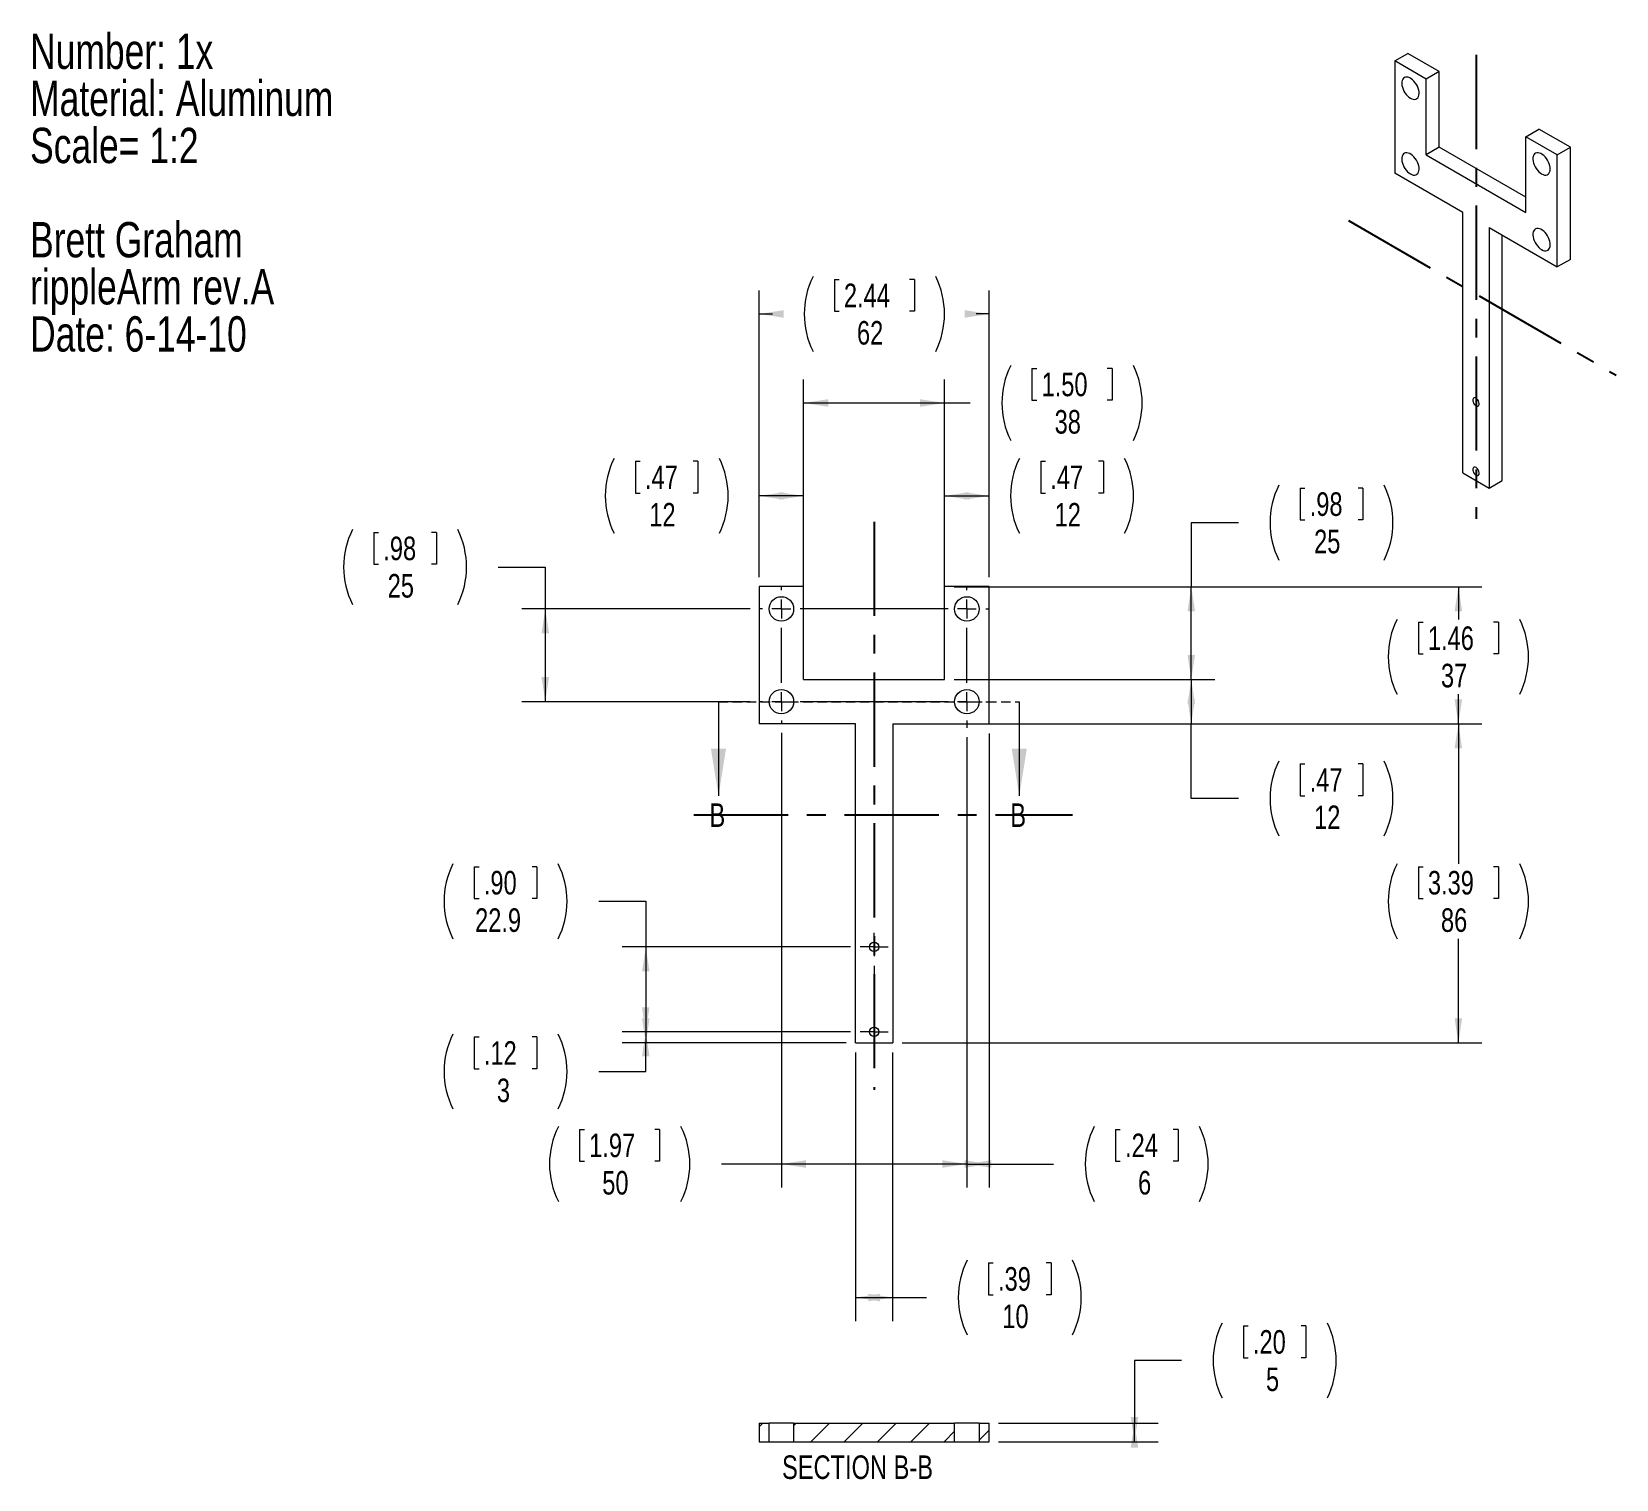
# Model space of a CAD drawing. Header units: millimetres. Extents: x 24 to 237, y 7 to 202.
import ezdxf

# ---------------------------------------------------------------- set-up
doc = ezdxf.new("R2010")
doc.units = ezdxf.units.MM
doc.linetypes.add('CENTERX2', pattern=[20.32, 12.7, -2.54, 2.54, -2.54])
doc.linetypes.add('HIDDEN', pattern=[1.905, 1.27, -0.635])
doc.styles.add('SLDTEXTSTYLE0', font='TXT', dxfattribs={"width": 0.75})
doc.dimstyles.new('SLDDIMSTYLE0', dxfattribs={"dimtxt": 3.175, "dimasz": 3.302, "dimexe": 0, "dimexo": 0.0625, "dimgap": 0.79375, "dimtad": 0, "dimtih": 1, "dimtoh": 1, "dimlfac": 2, "dimrnd": 1e-09, "dimzin": 12, "dimdsep": 46, "dimtxsty": 'SLDTEXTSTYLE0', "dimsah": 1, "dimcen": 0.09, "dimadec": 0, "dimazin": 0, "dimtfac": 1, "dimtofl": 0, "dimtmove": 0, "dimatfit": 3, "dimfxl": 1, "dimtolj": 1, "dimtzin": 12, "dimarcsym": 0})

# ---------------------------------------------------------------- blocks, each defined once
blk = doc.blocks.new('SW_NOTE_0')
at = {"color": 0, "linetype": 'Continuous', "lineweight": 0, "attachment_point": 1, "style": 'SLDTEXTSTYLE0'}
for s, insert, char_height in [('Number: 1x', (0, 6.14), 4.763), ('Material: Aluminum', (0, -0.21), 4.7625), ('Scale= 1:2', (0, -6.56), 4.763), ('Brett Graham', (0, -19.26), 4.7625), ('rippleArm rev.A', (0, -25.61), 4.7625), ('Date: 6-14-10', (0, -31.96), 4.7625)]:
    blk.add_mtext(s, dxfattribs=dict(at, insert=insert, char_height=char_height))
blk = doc.blocks.new('*D2')
at = {"color": 7, "linetype": 'Continuous', "lineweight": 0}
for p, q in [((105, 144.06), (105, 139.77)), ((105, 144.06), (105.65, 144.06)), ((113.44, 144.06), (112.8, 144.06)), ((113.44, 144.06), (113.44, 139.77)), ((121.68, 128.43), (121.68, 142.57)), ((127.68, 128.43), (127.68, 142.57)), ((105, 139.77), (105.65, 139.77)), ((113.44, 139.77), (112.8, 139.77)), ((127.68, 139.4), (121.68, 139.4))]:
    blk.add_line(p, q, dxfattribs=at)
for centre, start, end in [((112.21, 139.4), 153.4349, 206.5651), ((106.24, 139.4), 333.4349, 26.5651)]:
    blk.add_arc(centre, 11.27, start, end, dxfattribs=at)
for points in [[(121.68, 139.4), (124.99, 138.89), (124.99, 139.9)], [(127.68, 139.4), (124.38, 139.9), (124.38, 138.89)]]:
    blk.add_solid(points, dxfattribs=at)
at = {"color": 7, "linetype": 'Continuous', "lineweight": 0, "char_height": 3.175, "attachment_point": 1, "style": 'SLDTEXTSTYLE0'}
for s, insert in [('.47', (106.29, 143.49)), ('12', (106.88, 138.45))]:
    blk.add_mtext(s, dxfattribs=dict(at, insert=insert))
blk = doc.blocks.new('*D3')
at = {"color": 7, "linetype": 'Continuous', "lineweight": 0}
for p, q in [((159.64, 144.06), (159.64, 139.77)), ((159.64, 144.06), (160.28, 144.06)), ((168.08, 144.06), (167.43, 144.06)), ((168.08, 144.06), (168.08, 139.77)), ((146.68, 128.43), (146.68, 142.57)), ((152.68, 128.43), (152.68, 142.57)), ((146.68, 139.4), (152.68, 139.4)), ((159.64, 139.77), (160.28, 139.77)), ((168.08, 139.77), (167.43, 139.77))]:
    blk.add_line(p, q, dxfattribs=at)
for centre, start, end in [((166.84, 139.4), 153.4349, 206.5651), ((160.87, 139.4), 333.4349, 26.5651)]:
    blk.add_arc(centre, 11.27, start, end, dxfattribs=at)
for points in [[(146.68, 139.4), (149.99, 138.89), (149.99, 139.9)], [(152.68, 139.4), (149.38, 139.9), (149.38, 138.89)]]:
    blk.add_solid(points, dxfattribs=at)
at = {"color": 7, "linetype": 'Continuous', "lineweight": 0, "char_height": 3.175, "attachment_point": 1, "style": 'SLDTEXTSTYLE0'}
for s, insert in [('.47', (160.92, 143.49)), ('12', (161.51, 138.45))]:
    blk.add_mtext(s, dxfattribs=dict(at, insert=insert))
blk = doc.blocks.new('*D4')
at = {"color": 7, "linetype": 'Continuous', "lineweight": 0}
for p, q in [((158.46, 156.58), (158.46, 152.3)), ((158.46, 156.58), (159.11, 156.58)), ((169.25, 156.58), (168.6, 156.58)), ((169.25, 156.58), (169.25, 152.3)), ((127.68, 115.93), (127.68, 155.09)), ((146.68, 115.93), (146.68, 155.09)), ((127.68, 151.92), (146.68, 151.92)), ((146.68, 151.92), (150.14, 151.92)), ((158.46, 152.3), (159.11, 152.3)), ((169.25, 152.3), (168.6, 152.3))]:
    blk.add_line(p, q, dxfattribs=at)
for centre, start, end in [((165.67, 151.92), 153.4349, 206.5651), ((162.04, 151.92), 333.4349, 26.5651)]:
    blk.add_arc(centre, 11.27, start, end, dxfattribs=at)
for points in [[(127.68, 151.92), (130.99, 151.41), (130.99, 152.43)], [(146.68, 151.92), (143.38, 152.43), (143.38, 151.41)]]:
    blk.add_solid(points, dxfattribs=at)
at = {"color": 7, "linetype": 'Continuous', "lineweight": 0, "char_height": 3.175, "attachment_point": 1, "style": 'SLDTEXTSTYLE0'}
for s, insert in [('1.50', (159.75, 156.01)), ('38', (161.51, 150.97))]:
    blk.add_mtext(s, dxfattribs=dict(at, insert=insert))
blk = doc.blocks.new('*D5')
at = {"color": 7, "linetype": 'Continuous', "lineweight": 0}
for p, q in [((121.68, 128.43), (121.68, 167.09)), ((131.82, 168.58), (131.82, 164.3)), ((131.82, 168.58), (132.47, 168.58)), ((142.61, 168.58), (141.96, 168.58)), ((142.61, 168.58), (142.61, 164.3)), ((152.68, 128.43), (152.68, 167.09)), ((121.68, 163.92), (123.5, 163.92)), ((131.82, 164.3), (132.47, 164.3)), ((142.61, 164.3), (141.96, 164.3)), ((152.68, 163.92), (150.93, 163.92))]:
    blk.add_line(p, q, dxfattribs=at)
for centre, start, end in [((139.03, 163.92), 153.4349, 206.5651), ((135.4, 163.92), 333.4349, 26.5651)]:
    blk.add_arc(centre, 11.27, start, end, dxfattribs=at)
for points in [[(121.68, 163.92), (124.99, 163.41), (124.99, 164.43)], [(152.68, 163.92), (149.38, 164.43), (149.38, 163.41)]]:
    blk.add_solid(points, dxfattribs=at)
at = {"color": 7, "linetype": 'Continuous', "lineweight": 0, "char_height": 3.175, "attachment_point": 1, "style": 'SLDTEXTSTYLE0'}
for s, insert in [('2.44', (133.11, 168.01)), ('62', (134.87, 162.97))]:
    blk.add_mtext(s, dxfattribs=dict(at, insert=insert))
blk = doc.blocks.new('*D6')
at = {"color": 7, "linetype": 'Continuous', "lineweight": 0}
for p, q in [((153.95, 127.16), (219.1, 127.16)), ((215.93, 127.16), (215.93, 122.76)), ((210.54, 122.38), (210.54, 118.1)), ((210.54, 122.38), (211.18, 122.38)), ((221.32, 122.38), (220.67, 122.38)), ((221.32, 122.38), (221.32, 118.1)), ((210.54, 118.1), (211.18, 118.1)), ((221.32, 118.1), (220.67, 118.1)), ((215.93, 108.66), (215.93, 112.68)), ((153.95, 108.66), (219.1, 108.66))]:
    blk.add_line(p, q, dxfattribs=at)
for centre, start, end in [((217.74, 117.72), 153.4349, 206.5651), ((214.11, 117.72), 333.4349, 26.5651)]:
    blk.add_arc(centre, 11.27, start, end, dxfattribs=at)
for points in [[(215.93, 127.16), (215.42, 123.86), (216.43, 123.86)], [(215.93, 108.66), (216.43, 111.97), (215.42, 111.97)]]:
    blk.add_solid(points, dxfattribs=at)
at = {"color": 7, "linetype": 'Continuous', "lineweight": 0, "char_height": 3.175, "attachment_point": 1, "style": 'SLDTEXTSTYLE0'}
for s, insert in [('1.46', (211.82, 121.81)), ('37', (213.58, 116.77))]:
    blk.add_mtext(s, dxfattribs=dict(at, insert=insert))
blk = doc.blocks.new('*D7')
at = {"color": 7, "linetype": 'Continuous', "lineweight": 0}
for p, q in [((140.95, 108.66), (219.1, 108.66)), ((215.93, 108.66), (215.93, 89.8)), ((210.54, 89.42), (210.54, 85.14)), ((210.54, 89.42), (211.18, 89.42)), ((221.32, 89.42), (220.67, 89.42)), ((221.32, 89.42), (221.32, 85.14)), ((210.54, 85.14), (211.18, 85.14)), ((221.32, 85.14), (220.67, 85.14)), ((215.93, 65.66), (215.93, 79.72)), ((140.95, 65.66), (219.1, 65.66))]:
    blk.add_line(p, q, dxfattribs=at)
for centre, start, end in [((217.74, 84.76), 153.4349, 206.5651), ((214.11, 84.76), 333.4349, 26.5651)]:
    blk.add_arc(centre, 11.27, start, end, dxfattribs=at)
for points in [[(215.93, 108.66), (215.42, 105.36), (216.43, 105.36)], [(215.93, 65.66), (216.43, 68.97), (215.42, 68.97)]]:
    blk.add_solid(points, dxfattribs=at)
at = {"color": 7, "linetype": 'Continuous', "lineweight": 0, "char_height": 3.175, "attachment_point": 1, "style": 'SLDTEXTSTYLE0'}
for s, insert in [('3.39', (211.82, 88.85)), ('86', (213.58, 83.81))]:
    blk.add_mtext(s, dxfattribs=dict(at, insert=insert))
blk = doc.blocks.new('*D8')
at = {"color": 7, "linetype": 'Continuous', "lineweight": 0}
for p, q in [((124.68, 107.47), (124.68, 46.18)), ((149.68, 106.89), (149.68, 46.18)), ((97.49, 54.01), (97.49, 49.73)), ((97.49, 54.01), (98.14, 54.01)), ((108.27, 54.01), (107.63, 54.01)), ((108.27, 54.01), (108.27, 49.73)), ((97.49, 49.73), (98.14, 49.73)), ((108.27, 49.73), (107.63, 49.73)), ((124.68, 49.35), (116.6, 49.35)), ((149.68, 49.35), (124.68, 49.35))]:
    blk.add_line(p, q, dxfattribs=at)
for centre, start, end in [((104.7, 49.35), 153.4349, 206.5651), ((101.07, 49.35), 333.4349, 26.5651)]:
    blk.add_arc(centre, 11.27, start, end, dxfattribs=at)
for points in [[(124.68, 49.35), (127.99, 48.84), (127.99, 49.86)], [(149.68, 49.35), (146.38, 49.86), (146.38, 48.84)]]:
    blk.add_solid(points, dxfattribs=at)
at = {"color": 7, "linetype": 'Continuous', "lineweight": 0, "char_height": 3.175, "attachment_point": 1, "style": 'SLDTEXTSTYLE0'}
for s, insert in [('1.97', (98.78, 53.45)), ('50', (100.54, 48.41))]:
    blk.add_mtext(s, dxfattribs=dict(at, insert=insert))
blk = doc.blocks.new('*D9')
at = {"color": 7, "linetype": 'Continuous', "lineweight": 0}
for p, q in [((69.74, 134.48), (69.74, 130.19)), ((69.74, 134.48), (70.39, 134.48)), ((78.18, 134.48), (77.54, 134.48)), ((78.18, 134.48), (78.18, 130.19)), ((69.74, 130.19), (70.39, 130.19)), ((78.18, 130.19), (77.54, 130.19)), ((86.51, 129.81), (92.86, 129.81)), ((92.86, 129.81), (92.86, 124.16)), ((120.49, 124.16), (89.68, 124.16)), ((92.86, 124.16), (92.86, 111.66)), ((120.49, 111.66), (89.68, 111.66))]:
    blk.add_line(p, q, dxfattribs=at)
for centre, start, end in [((76.95, 129.81), 153.4349, 206.5651), ((70.98, 129.81), 333.4349, 26.5651)]:
    blk.add_arc(centre, 11.27, start, end, dxfattribs=at)
for points in [[(92.86, 124.16), (92.35, 120.86), (93.37, 120.86)], [(92.86, 111.66), (93.37, 114.97), (92.35, 114.97)]]:
    blk.add_solid(points, dxfattribs=at)
at = {"color": 7, "linetype": 'Continuous', "lineweight": 0, "char_height": 3.175, "attachment_point": 1, "style": 'SLDTEXTSTYLE0'}
for s, insert in [('.98', (71.03, 133.91)), ('25', (71.62, 128.87))]:
    blk.add_mtext(s, dxfattribs=dict(at, insert=insert))
blk = doc.blocks.new('*D10')
at = {"color": 7, "linetype": 'Continuous', "lineweight": 0}
for p, q in [((83.29, 89.42), (83.29, 85.14)), ((83.29, 89.42), (83.93, 89.42)), ((91.73, 89.42), (91.08, 89.42)), ((91.73, 89.42), (91.73, 85.14)), ((83.29, 85.14), (83.93, 85.14)), ((91.73, 85.14), (91.08, 85.14)), ((100.06, 84.76), (106.41, 84.76)), ((106.41, 84.76), (106.41, 78.61)), ((134.02, 78.61), (103.23, 78.61)), ((106.41, 78.61), (106.41, 67.16)), ((134.02, 67.16), (103.23, 67.16))]:
    blk.add_line(p, q, dxfattribs=at)
for centre, start, end in [((90.49, 84.76), 153.4349, 206.5651), ((84.52, 84.76), 333.4349, 26.5651)]:
    blk.add_arc(centre, 11.27, start, end, dxfattribs=at)
for points in [[(106.41, 78.61), (105.9, 75.31), (106.91, 75.31)], [(106.41, 67.16), (106.91, 70.47), (105.9, 70.47)]]:
    blk.add_solid(points, dxfattribs=at)
at = {"color": 7, "linetype": 'Continuous', "lineweight": 0, "char_height": 3.175, "attachment_point": 1, "style": 'SLDTEXTSTYLE0'}
for s, insert in [('.90', (84.58, 88.85)), ('22.9', (83.4, 83.81))]:
    blk.add_mtext(s, dxfattribs=dict(at, insert=insert))
blk = doc.blocks.new('*D11')
at = {"color": 7, "linetype": 'Continuous', "lineweight": 0}
for p, q in [((83.29, 66.47), (83.29, 62.19)), ((83.29, 66.47), (83.93, 66.47)), ((91.73, 66.47), (91.08, 66.47)), ((91.73, 66.47), (91.73, 62.19)), ((134.02, 67.16), (103.23, 67.16)), ((106.41, 67.16), (106.41, 65.66)), ((133.41, 65.66), (103.23, 65.66)), ((106.41, 61.81), (106.41, 65.66)), ((83.29, 62.19), (83.93, 62.19)), ((91.73, 62.19), (91.08, 62.19)), ((100.06, 61.81), (106.41, 61.81))]:
    blk.add_line(p, q, dxfattribs=at)
for centre, start, end in [((90.49, 61.81), 153.4349, 206.5651), ((84.52, 61.81), 333.4349, 26.5651)]:
    blk.add_arc(centre, 11.27, start, end, dxfattribs=at)
for points in [[(106.41, 65.66), (106.91, 68.97), (105.9, 68.97)], [(106.41, 67.16), (105.9, 63.86), (106.91, 63.86)]]:
    blk.add_solid(points, dxfattribs=at)
at = {"color": 7, "linetype": 'Continuous', "lineweight": 0, "attachment_point": 1, "style": 'SLDTEXTSTYLE0'}
for s, insert, char_height in [('.12', (84.58, 65.9), 3.175), ('3', (86.34, 60.86), 3.17)]:
    blk.add_mtext(s, dxfattribs=dict(at, insert=insert, char_height=char_height))
blk = doc.blocks.new('*D12')
at = {"color": 7, "linetype": 'Continuous', "lineweight": 0}
for p, q in [((149.68, 106.89), (149.68, 46.18)), ((152.68, 107.39), (152.68, 46.18)), ((169.71, 54.01), (169.71, 49.73)), ((169.71, 54.01), (170.35, 54.01)), ((178.15, 54.01), (177.5, 54.01)), ((178.15, 54.01), (178.15, 49.73)), ((149.68, 49.35), (152.68, 49.35)), ((152.68, 49.35), (161.38, 49.35)), ((169.71, 49.73), (170.35, 49.73)), ((178.15, 49.73), (177.5, 49.73))]:
    blk.add_line(p, q, dxfattribs=at)
for centre, start, end in [((176.91, 49.35), 153.4349, 206.5651), ((170.94, 49.35), 333.4349, 26.5651)]:
    blk.add_arc(centre, 11.27, start, end, dxfattribs=at)
for points in [[(152.68, 49.35), (149.38, 49.86), (149.38, 48.84)], [(149.68, 49.35), (152.99, 48.84), (152.99, 49.86)]]:
    blk.add_solid(points, dxfattribs=at)
at = {"color": 7, "linetype": 'Continuous', "lineweight": 0, "attachment_point": 1, "style": 'SLDTEXTSTYLE0'}
for s, insert, char_height in [('.24', (171, 53.45), 3.175), ('6', (172.76, 48.41), 3.17)]:
    blk.add_mtext(s, dxfattribs=dict(at, insert=insert, char_height=char_height))
blk = doc.blocks.new('*D13')
at = {"color": 7, "linetype": 'Continuous', "lineweight": 0}
for p, q in [((134.68, 64.39), (134.68, 28.18)), ((139.68, 64.39), (139.68, 28.18)), ((152.59, 36.01), (152.59, 31.73)), ((152.59, 36.01), (153.23, 36.01)), ((161.03, 36.01), (160.38, 36.01)), ((161.03, 36.01), (161.03, 31.73)), ((134.68, 31.35), (139.68, 31.35)), ((139.68, 31.35), (144.26, 31.35)), ((152.59, 31.73), (153.23, 31.73)), ((161.03, 31.73), (160.38, 31.73))]:
    blk.add_line(p, q, dxfattribs=at)
for centre, start, end in [((159.79, 31.35), 153.4349, 206.5651), ((153.83, 31.35), 333.4349, 26.5651)]:
    blk.add_arc(centre, 11.27, start, end, dxfattribs=at)
for points in [[(134.68, 31.35), (137.99, 30.84), (137.99, 31.86)], [(139.68, 31.35), (136.38, 31.86), (136.38, 30.84)]]:
    blk.add_solid(points, dxfattribs=at)
at = {"color": 7, "linetype": 'Continuous', "lineweight": 0, "char_height": 3.175, "attachment_point": 1, "style": 'SLDTEXTSTYLE0'}
for s, insert in [('.39', (153.88, 35.45)), ('10', (154.46, 30.41))]:
    blk.add_mtext(s, dxfattribs=dict(at, insert=insert))
blk = doc.blocks.new('*D14')
at = {"color": 7, "linetype": 'Continuous', "lineweight": 0}
for p, q in [((194.6, 140.45), (194.6, 136.17)), ((194.6, 140.45), (195.25, 140.45)), ((203.04, 140.45), (202.4, 140.45)), ((203.04, 140.45), (203.04, 136.17)), ((186.28, 135.79), (179.93, 135.79)), ((179.93, 135.79), (179.93, 127.16)), ((194.6, 136.17), (195.25, 136.17)), ((203.04, 136.17), (202.4, 136.17)), ((147.95, 127.16), (183.1, 127.16)), ((179.93, 114.66), (179.93, 127.16)), ((147.95, 114.66), (183.1, 114.66))]:
    blk.add_line(p, q, dxfattribs=at)
for centre, start, end in [((201.81, 135.79), 153.4349, 206.5651), ((195.84, 135.79), 333.4349, 26.5651)]:
    blk.add_arc(centre, 11.27, start, end, dxfattribs=at)
for points in [[(179.93, 127.16), (179.42, 123.86), (180.43, 123.86)], [(179.93, 114.66), (180.43, 117.97), (179.42, 117.97)]]:
    blk.add_solid(points, dxfattribs=at)
at = {"color": 7, "linetype": 'Continuous', "lineweight": 0, "char_height": 3.175, "attachment_point": 1, "style": 'SLDTEXTSTYLE0'}
for s, insert in [('.98', (195.89, 139.88)), ('25', (196.48, 134.84))]:
    blk.add_mtext(s, dxfattribs=dict(at, insert=insert))
blk = doc.blocks.new('*D15')
at = {"color": 7, "linetype": 'Continuous', "lineweight": 0}
for p, q in [((147.95, 114.66), (183.1, 114.66)), ((179.93, 114.66), (179.93, 108.66)), ((153.95, 108.66), (183.1, 108.66)), ((179.93, 98.61), (179.93, 108.66)), ((194.6, 103.27), (194.6, 98.99)), ((194.6, 103.27), (195.25, 103.27)), ((203.04, 103.27), (202.4, 103.27)), ((203.04, 103.27), (203.04, 98.99)), ((186.28, 98.61), (179.93, 98.61)), ((194.6, 98.99), (195.25, 98.99)), ((203.04, 98.99), (202.4, 98.99))]:
    blk.add_line(p, q, dxfattribs=at)
for centre, start, end in [((201.81, 98.61), 153.4349, 206.5651), ((195.84, 98.61), 333.4349, 26.5651)]:
    blk.add_arc(centre, 11.27, start, end, dxfattribs=at)
for points in [[(179.93, 114.66), (179.42, 111.36), (180.43, 111.36)], [(179.93, 108.66), (180.43, 111.97), (179.42, 111.97)]]:
    blk.add_solid(points, dxfattribs=at)
at = {"color": 7, "linetype": 'Continuous', "lineweight": 0, "char_height": 3.175, "attachment_point": 1, "style": 'SLDTEXTSTYLE0'}
for s, insert in [('.47', (195.89, 102.7)), ('12', (196.48, 97.67))]:
    blk.add_mtext(s, dxfattribs=dict(at, insert=insert))
blk = doc.blocks.new('SW_CENTERMARKSYMBOL_0')
at = {"color": 0, "linetype": 'Continuous', "lineweight": 0}
for p, q in [((0, 15.04), (0, 15.42)), ((25, 15.04), (25, 15.42)), ((0, 12.5), (0, 13.77)), ((25, 12.5), (25, 13.77)), ((-2.54, 12.5), (-2.92, 12.5)), ((0, 12.5), (-1.27, 12.5)), ((0, 12.5), (0, 11.23)), ((0, 12.5), (1.27, 12.5)), ((22.46, 12.5), (2.54, 12.5)), ((25, 12.5), (23.73, 12.5)), ((25, 12.5), (25, 11.23)), ((25, 12.5), (26.27, 12.5)), ((27.54, 12.5), (27.92, 12.5)), ((0, 2.54), (0, 9.96)), ((25, 2.54), (25, 9.96)), ((-2.54, 0), (-2.92, 0)), ((0, 0), (-1.27, 0)), ((0, 0), (0, 1.27)), ((0, 0), (0, -1.27)), ((0, 0), (1.27, 0)), ((22.46, 0), (2.54, 0)), ((25, 0), (23.73, 0)), ((25, 0), (25, 1.27)), ((25, 0), (25, -1.27)), ((25, 0), (26.27, 0)), ((27.54, 0), (27.92, 0)), ((0, -2.54), (0, -2.92)), ((25, -2.54), (25, -3.51))]:
    blk.add_line(p, q, dxfattribs=at)
blk = doc.blocks.new('SW_CENTERMARKSYMBOL_1')
at = {"color": 0, "linetype": 'Continuous', "lineweight": 0}
for p, q in [((-1.27, 0), (-1.895, 0)), ((0, 0), (-1.27, 0)), ((0, 1.27), (0, 1.895)), ((0, 0), (0, 1.27)), ((0, 0), (1.27, 0)), ((0, 0), (0, -1.27)), ((1.27, 0), (1.895, 0)), ((0, -2.54), (0, -8.91)), ((0, -11.45), (0, -10.18)), ((-1.27, -11.45), (-1.895, -11.45)), ((0, -11.45), (-1.27, -11.45)), ((0, -11.45), (1.27, -11.45)), ((0, -11.45), (0, -12.72)), ((0, -12.72), (0, -13.345)), ((1.27, -11.45), (1.895, -11.45))]:
    blk.add_line(p, q, dxfattribs=at)
blk = doc.blocks.new('*D18')
at = {"color": 7, "linetype": 'Continuous', "lineweight": 0}
for p, q in [((186.95, 27.53), (186.95, 23.24)), ((186.95, 27.53), (187.6, 27.53)), ((195.39, 27.53), (194.75, 27.53)), ((195.39, 27.53), (195.39, 23.24)), ((178.62, 22.87), (172.27, 22.87)), ((172.27, 22.87), (172.27, 14.42)), ((186.95, 23.24), (187.6, 23.24)), ((195.39, 23.24), (194.75, 23.24)), ((153.95, 14.42), (175.45, 14.42)), ((172.27, 11.92), (172.27, 14.42)), ((153.95, 11.92), (175.45, 11.92))]:
    blk.add_line(p, q, dxfattribs=at)
for centre, start, end in [((194.15, 22.87), 153.4349, 206.5651), ((188.19, 22.87), 333.4349, 26.5651)]:
    blk.add_arc(centre, 11.27, start, end, dxfattribs=at)
for points in [[(172.27, 11.92), (172.78, 15.23), (171.77, 15.23)], [(172.27, 14.42), (171.77, 11.12), (172.78, 11.12)]]:
    blk.add_solid(points, dxfattribs=at)
at = {"color": 7, "linetype": 'Continuous', "lineweight": 0, "attachment_point": 1, "style": 'SLDTEXTSTYLE0'}
for s, insert, char_height in [('.20', (188.24, 26.96), 3.175), ('5', (190, 21.92), 3.17)]:
    blk.add_mtext(s, dxfattribs=dict(at, insert=insert, char_height=char_height))

msp = doc.modelspace()

# ---------------------------------------------------------------- hatches: boundary and pattern name
at = {"linetype": 'Continuous', "lineweight": 0}
h = msp.add_hatch(dxfattribs=at)
h.set_pattern_fill('ANSI31', style=0)
h.paths.add_polyline_path([(123.0332, 14.4234), (121.6832, 14.4234), (121.6832, 11.9234), (123.0332, 11.9234)], flags=0)
h = msp.add_hatch(dxfattribs=at)
h.set_pattern_fill('ANSI31', style=0)
h.paths.add_polyline_path([(148.0332, 14.4234), (126.3332, 14.4234), (126.3332, 11.9234), (148.0332, 11.9234)], flags=0)
h = msp.add_hatch(dxfattribs=at)
h.set_pattern_fill('ANSI31', style=0)
h.paths.add_polyline_path([(151.3332, 11.9234), (152.6832, 11.9234), (152.6832, 14.4234), (151.3332, 14.4234)], flags=0)

# ---------------------------------------------------------------- linework, layer by layer
at = {"color": 7, "linetype": 'Continuous', "lineweight": 15}
for p, q in [((207.3442, 198.0198), (209.1119, 199.0403)), ((213.3546, 196.5911), (209.1119, 199.0403)), ((207.3442, 198.0198), (207.3442, 182.9138)), ((211.5868, 195.5706), (207.3442, 198.0198)), ((213.3546, 196.5911), (211.5868, 195.5706)), ((213.3546, 186.3843), (213.3546, 196.5911)), ((211.5868, 185.3638), (211.5868, 195.5706)), ((225.0218, 187.8147), (226.7896, 188.8352)), ((231.0322, 186.386), (226.7896, 188.8352)), ((213.3546, 186.3843), (211.5868, 185.3638)), ((225.0218, 179.649), (213.3546, 186.3843)), ((225.0218, 177.6079), (225.0218, 187.8147)), ((229.2645, 185.3655), (225.0218, 187.8147)), ((229.2645, 185.3655), (231.0322, 186.386)), ((231.0322, 171.28), (231.0322, 186.386)), ((211.5868, 185.3638), (225.0218, 177.6079)), ((229.2645, 170.2595), (229.2645, 185.3655)), ((216.5366, 177.6071), (207.3442, 182.9138)), ((216.5366, 142.4959), (216.5366, 177.6071)), ((220.0721, 175.5661), (229.2645, 170.2595)), ((220.0721, 175.5661), (220.0721, 140.4549)), ((221.8399, 141.4754), (221.8399, 174.5456)), ((231.0322, 171.28), (229.2645, 170.2595)), ((216.5366, 142.4959), (220.0721, 140.4549)), ((220.0721, 140.4549), (221.8399, 141.4754)), ((121.6832, 127.1648), (121.6832, 108.6648)), ((127.6832, 127.1648), (121.6832, 127.1648)), ((127.6832, 114.6648), (127.6832, 127.1648)), ((146.6832, 114.6648), (146.6832, 127.1648)), ((152.6832, 127.1648), (146.6832, 127.1648)), ((152.6832, 108.6648), (152.6832, 127.1648)), ((127.6832, 114.6648), (146.6832, 114.6648)), ((134.6832, 108.6648), (121.6832, 108.6648)), ((134.6832, 65.6648), (134.6832, 108.6648)), ((139.6832, 108.6648), (152.6832, 108.6648)), ((139.6832, 108.6648), (139.6832, 65.6648)), ((134.6832, 65.6648), (139.6832, 65.6648)), ((121.6832, 14.4234), (121.6832, 11.9234)), ((121.6832, 14.4234), (123.0332, 14.4234)), ((123.0332, 11.9234), (123.0332, 14.4234)), ((126.3332, 14.4234), (123.0332, 14.4234)), ((126.3332, 14.4234), (126.3332, 11.9234)), ((126.3332, 14.4234), (148.0332, 14.4234)), ((148.0332, 11.9234), (148.0332, 14.4234)), ((151.3332, 14.4234), (148.0332, 14.4234)), ((151.3332, 14.4234), (151.3332, 11.9234)), ((151.3332, 14.4234), (152.6832, 14.4234)), ((152.6832, 11.9234), (152.6832, 14.4234)), ((121.6832, 11.9234), (123.0332, 11.9234)), ((123.0332, 11.9234), (126.3332, 11.9234)), ((126.3332, 11.9234), (148.0332, 11.9234)), ((148.0332, 11.9234), (151.3332, 11.9234)), ((151.3332, 11.9234), (152.6832, 11.9234))]:
    msp.add_line(p, q, dxfattribs=at)
at = {"color": 7, "linetype": 'CENTERX2'}
for p, q in [((218.3043, 198.8393), (218.3043, 136.3213)), ((201.1219, 176.5032), (237.2147, 155.6673)), ((137.1832, 135.9171), (137.1832, 59.3527)), ((112.8835, 96.4148), (163.9265, 96.4148))]:
    msp.add_line(p, q, dxfattribs=at)
at = {"color": 7, "linetype": 'HIDDEN', "lineweight": 0}
msp.add_line((116.2047, 111.6648), (156.7452, 111.6648), dxfattribs=at)
at = {"color": 7, "linetype": 'Continuous', "lineweight": 0}
for p, q in [((116.2047, 111.6648), (116.2047, 98.9648)), ((156.7452, 111.6648), (156.7452, 98.9648))]:
    msp.add_line(p, q, dxfattribs=at)
at = {"color": 7, "linetype": 'Continuous', "lineweight": 15, "flags": 128}
for points in [[(209.4655, 192.9983), (209.6627, 192.9038), (209.8542, 192.8509), (210.0345, 192.8409), (210.1985, 192.8742), (210.3413, 192.9498), (210.459, 193.0656), (210.5481, 193.2183), (210.606, 193.4033), (210.6312, 193.6155), (210.6228, 193.8486), (210.5811, 194.0961), (210.5073, 194.3507), (210.4035, 194.6052), (210.2728, 194.8522), (210.1188, 195.0846), (209.9461, 195.2958), (209.7595, 195.4797), (209.5644, 195.6309), (209.3665, 195.7451), (209.1715, 195.8191), (208.9849, 195.8507), (208.8122, 195.839), (208.6582, 195.7843), (208.5274, 195.6882), (208.4237, 195.5535), (208.3499, 195.3841), (208.3082, 195.1848), (208.2998, 194.9613), (208.325, 194.7201), (208.3829, 194.4682), (208.472, 194.2127), (208.5897, 193.961), (208.7325, 193.7205), (208.8965, 193.4978), (209.0768, 193.2996), (209.2683, 193.1315), (209.4655, 192.9983)], [(209.4655, 182.7915), (209.6627, 182.6971), (209.8542, 182.6441), (210.0345, 182.6341), (210.1985, 182.6674), (210.3413, 182.7431), (210.459, 182.8589), (210.5481, 183.0115), (210.606, 183.1965), (210.6312, 183.4087), (210.6228, 183.6419), (210.5811, 183.8893), (210.5073, 184.1439), (210.4035, 184.3984), (210.2728, 184.6454), (210.1188, 184.8779), (209.9461, 185.0891), (209.7595, 185.2729), (209.5644, 185.4241), (209.3665, 185.5384), (209.1715, 185.6123), (208.9849, 185.6439), (208.8122, 185.6322), (208.6582, 185.5775), (208.5274, 185.4815), (208.4237, 185.3468), (208.3499, 185.1773), (208.3082, 184.978), (208.2998, 184.7546), (208.325, 184.5134), (208.3829, 184.2614), (208.472, 184.0059), (208.5897, 183.7543), (208.7325, 183.5137), (208.8965, 183.2911), (209.0768, 183.0929), (209.2683, 182.9247), (209.4655, 182.7915)], [(227.1432, 182.7932), (227.3403, 182.6987), (227.5318, 182.6458), (227.7122, 182.6358), (227.8761, 182.6691), (228.019, 182.7447), (228.1367, 182.8605), (228.2258, 183.0132), (228.2837, 183.1982), (228.3088, 183.4104), (228.3004, 183.6435), (228.2587, 183.891), (228.185, 184.1456), (228.0812, 184.4001), (227.9505, 184.6471), (227.7965, 184.8795), (227.6237, 185.0907), (227.4372, 185.2746), (227.2421, 185.4258), (227.0442, 185.54), (226.8492, 185.614), (226.6626, 185.6456), (226.4898, 185.6339), (226.3359, 185.5792), (226.2051, 185.4831), (226.1014, 185.3484), (226.0276, 185.179), (225.9859, 184.9797), (225.9775, 184.7562), (226.0026, 184.515), (226.0606, 184.2631), (226.1497, 184.0076), (226.2673, 183.7559), (226.4102, 183.5154), (226.5742, 183.2927), (226.7545, 183.0945), (226.946, 182.9264), (227.1432, 182.7932)], [(227.1432, 172.5864), (227.3403, 172.492), (227.5318, 172.439), (227.7122, 172.429), (227.8761, 172.4623), (228.019, 172.538), (228.1367, 172.6538), (228.2258, 172.8064), (228.2837, 172.9914), (228.3088, 173.2036), (228.3004, 173.4368), (228.2587, 173.6842), (228.185, 173.9388), (228.0812, 174.1933), (227.9505, 174.4403), (227.7965, 174.6728), (227.6237, 174.884), (227.4372, 175.0678), (227.2421, 175.219), (227.0442, 175.3333), (226.8492, 175.4072), (226.6626, 175.4388), (226.4898, 175.4271), (226.3359, 175.3724), (226.2051, 175.2764), (226.1014, 175.1417), (226.0276, 174.9722), (225.9859, 174.7729), (225.9775, 174.5495), (226.0026, 174.3083), (226.0606, 174.0563), (226.1497, 173.8008), (226.2673, 173.5492), (226.4102, 173.3086), (226.5742, 173.086), (226.7545, 172.8878), (226.946, 172.7196), (227.1432, 172.5864)], [(218.3043, 151.5392), (218.4288, 151.488), (218.5433, 151.4823), (218.6383, 151.5226), (218.7063, 151.6055), (218.7418, 151.7244), (218.7418, 151.8697), (218.7063, 152.0295), (218.6383, 152.191), (218.5433, 152.341), (218.4288, 152.4674), (218.3043, 152.5599), (218.1798, 152.6111), (218.0654, 152.6168), (217.9703, 152.5766), (217.9023, 152.4937), (217.8669, 152.3747), (217.8669, 152.2295), (217.9023, 152.0697), (217.9703, 151.9082), (218.0654, 151.7582), (218.1798, 151.6318), (218.3043, 151.5392)], [(218.3043, 142.1899), (218.4288, 142.1386), (218.5433, 142.1329), (218.6383, 142.1732), (218.7063, 142.2561), (218.7418, 142.375), (218.7418, 142.5203), (218.7063, 142.6801), (218.6383, 142.8416), (218.5433, 142.9916), (218.4288, 143.118), (218.3043, 143.2105), (218.1798, 143.2617), (218.0654, 143.2674), (217.9703, 143.2272), (217.9023, 143.1443), (217.8669, 143.0253), (217.8669, 142.8801), (217.9023, 142.7203), (217.9703, 142.5588), (218.0654, 142.4088), (218.1798, 142.2824), (218.3043, 142.1899)]]:
    msp.add_lwpolyline(points, dxfattribs=at)
at = {"color": 7, "linetype": 'Continuous', "lineweight": 15}
for centre, radius in [((124.6832, 124.1648), 1.65), ((149.6832, 124.1648), 1.65), ((124.6832, 111.6648), 1.65), ((149.6832, 111.6648), 1.65), ((137.1832, 78.6148), 0.625), ((137.1832, 67.1648), 0.625)]:
    msp.add_circle(centre, radius, dxfattribs=at)
at = {"color": 7, "linetype": 'Continuous', "lineweight": 0}
for points in [[(116.2047, 98.9648), (117.2207, 105.3148), (115.1887, 105.3148)], [(156.7452, 98.9648), (157.7612, 105.3148), (155.7292, 105.3148)]]:
    msp.add_solid(points, dxfattribs=at)

# ---------------------------------------------------------------- block references
for name, p in [('SW_NOTE_0', (23.4211, 195.5723)), ('SW_CENTERMARKSYMBOL_0', (124.6832, 111.6648)), ('SW_CENTERMARKSYMBOL_1', (137.1832, 78.6148))]:
    msp.add_blockref(name, p, dxfattribs=at)

# ---------------------------------------------------------------- texts
at = {"color": 7, "linetype": 'Continuous', "char_height": 3.175, "attachment_point": 1, "style": 'SLDTEXTSTYLE0'}
for insert in [(114.9892, 97.9569), (155.5297, 97.9569)]:
    msp.add_mtext('B', dxfattribs=dict(at, insert=insert))
at = {"color": 7, "linetype": 'Continuous', "lineweight": 0, "insert": (124.7699, 10.0733), "char_height": 3.175, "attachment_point": 1, "style": 'SLDTEXTSTYLE0'}
msp.add_mtext('SECTION B-B', dxfattribs=at)

# ---------------------------------------------------------------- dimensions: what is measured, and where the dimension line sits
at = {"color": 7, "linetype": 'Continuous', "lineweight": 0}
for base, p1, p2, picture, middle in [((152.6832, 163.9171), (121.6832, 127.1648), (152.6832, 127.1648), '*D5', (137.2146, 163.9171)), ((146.6832, 151.9171), (127.6832, 114.6648), (146.6832, 114.6648), '*D4', (163.8556, 151.9171)), ((121.6832, 139.3958), (127.6832, 127.1648), (121.6832, 127.1648), '*D2', (109.2243, 139.3958)), ((146.6832, 139.3958), (152.6832, 127.1648), (146.6832, 127.1648), '*D3', (163.8556, 139.3958)), ((149.6832, 49.3527), (124.6832, 108.7448), (149.6832, 108.1597), '*D8', (102.8835, 49.3527)), ((152.6832, 49.3527), (149.6832, 108.1597), (152.6832, 108.6648), '*D12', (173.9265, 49.3527)), ((139.6832, 31.3527), (134.6832, 65.6648), (139.6832, 65.6648), '*D13', (156.809, 31.3527))]:
    dim = msp.add_linear_dim(base=base, p1=p1, p2=p2, text='(<>)', dimstyle='SLDDIMSTYLE0', dxfattribs=at)
    dim.commit()
    dim.dimension.update_dxf_attribs({"geometry": picture, "text_midpoint": middle, "dimtype": 160})
for base, p1, p2, picture, middle in [((179.9265, 127.1648), (146.6832, 114.6648), (146.6832, 127.1648), '*D14', (179.9265, 135.7887)), ((92.8596, 111.6648), (121.7632, 124.1648), (121.7632, 111.6648), '*D9', (92.8596, 129.8142)), ((215.9265, 127.1648), (152.6832, 108.6648), (152.6832, 127.1648), '*D6', (215.9265, 117.7175)), ((179.9265, 108.6648), (146.6832, 114.6648), (152.6832, 108.6648), '*D15', (179.9265, 98.612)), ((215.9265, 65.6648), (139.6832, 108.6648), (139.6832, 65.6648), '*D7', (215.9265, 84.7582)), ((106.4051, 67.1648), (135.2882, 78.6148), (135.2882, 67.1648), '*D10', (106.4051, 84.7582)), ((106.4051, 65.6648), (135.2882, 67.1648), (134.6832, 65.6648), '*D11', (106.4051, 61.811)), ((172.2735, 14.4234), (152.6832, 11.9234), (152.6832, 14.4234), '*D18', (172.2735, 22.8665))]:
    dim = msp.add_linear_dim(base=base, p1=p1, p2=p2, angle=90, text='(<>)', dimstyle='SLDDIMSTYLE0', dxfattribs=at)
    dim.commit()
    dim.dimension.update_dxf_attribs({"geometry": picture, "text_midpoint": middle, "dimtype": 160})

doc.saveas('drawing.dxf')
